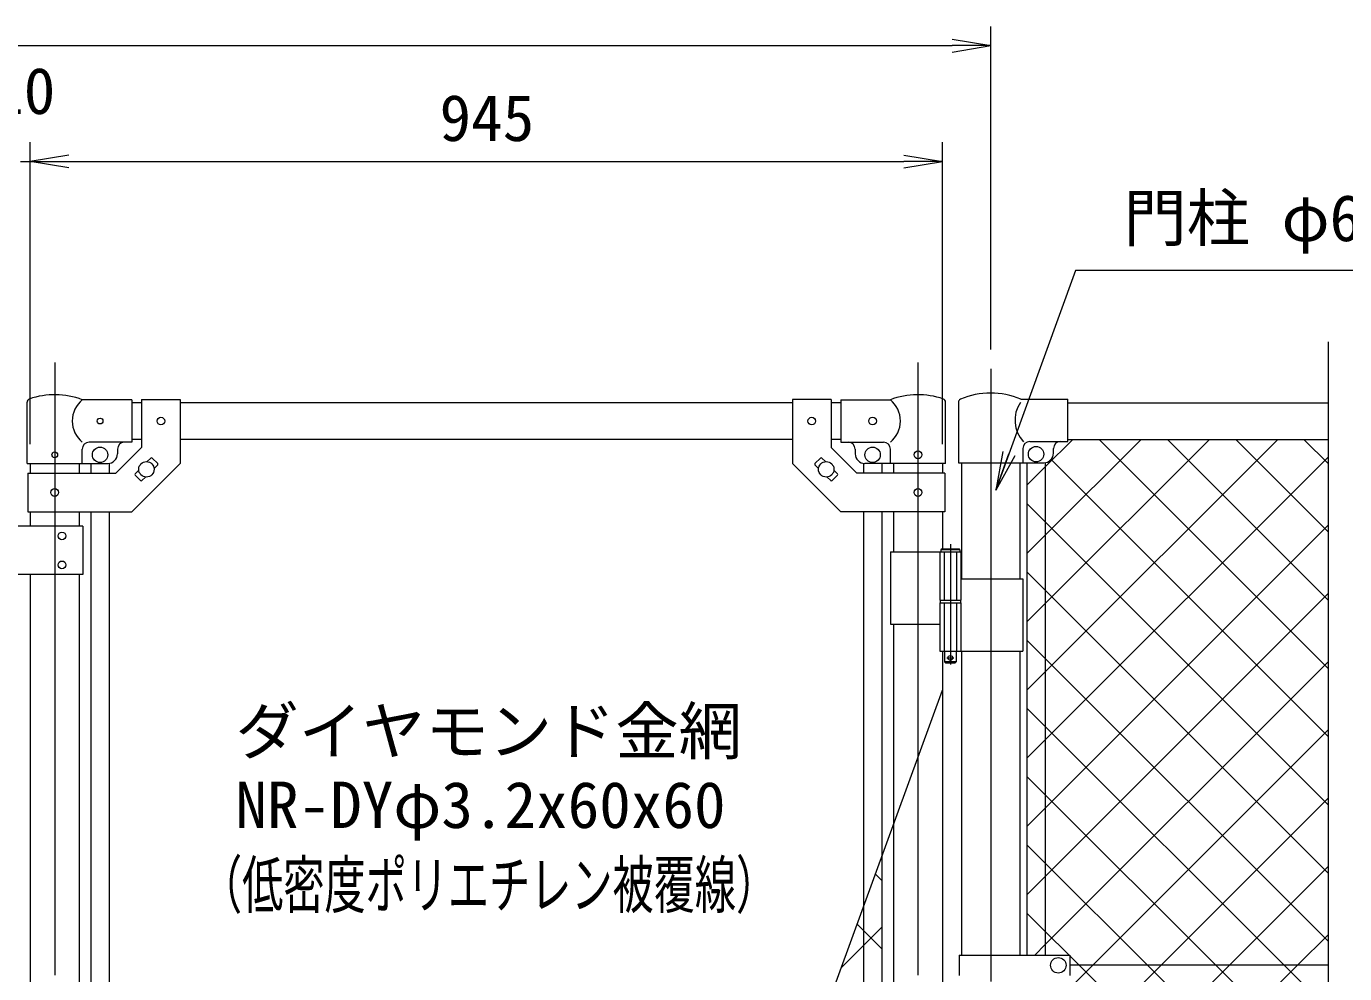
# Model space of a CAD drawing. Units: millimetres, scale not verified. Extents: x -4200 to 4200, y -2970 to 2970.
# Drawn here: x 1243 to 2609, y 670 to 1651 of the extents above; entities that cross this region are included whole.
import ezdxf
from ezdxf.enums import TextEntityAlignment as Align

# ---------------------------------------------------------------- set-up
doc = ezdxf.new("R2010")
doc.units = ezdxf.units.MM
doc.header["$LTSCALE"] = 20
doc.linetypes.add('DASHED', pattern=[7.5, 6, -1.5])
doc.linetypes.add('USER1', pattern=[50.8, 31.75, -6.35, 6.35, -6.35])
for name, color, linetype, lineweight in [('0-1_D-BMK', 2, 'USER1', 13), ('0-2_D-STR1', 1, 'Continuous', 18), ('0-3_D-STR3', 3, 'Continuous', 13), ('0-7_D-STR-DIM', 7, 'Continuous', 9), ('0-8_0', 7, 'Continuous', 9), ('0-9_D-STR2', 7, 'Continuous', 9), ('0-A_D-STR-TXT', 7, 'Continuous', 9), ('0-B_Defpoints', 8, 'Continuous', 18)]:
    doc.layers.add(name, color=color, linetype=linetype, lineweight=lineweight)
doc.styles.add('ＭＳ ゴシック', font='')
doc.styles.get('ＭＳ ゴシック').set_extended_font_data('MS Gothic')

# ---------------------------------------------------------------- blocks, each defined once
blk = doc.blocks.new('_Open')
at = {"layer": '0-8_0'}
blk.add_line((-20, 3.33), (0, 0), dxfattribs=at)
blk.add_lwpolyline([(-20, -3.33), (0, 0), (-20, 0)], dxfattribs=at)

msp = doc.modelspace()

# ---------------------------------------------------------------- linework, layer by layer
at = {"layer": '0-1_D-BMK'}
for p, q in [((1272.39, 1303.1), (1272.39, -535.29)), ((2166.59, 1303.1), (2166.59, -535.29)), ((2241.99, 1296.61), (2241.99, -849.21)), ((2200.15, 1114.79), (2200.15, 989.9)), ((2196.53, 996.87), (2203.78, 996.87))]:
    msp.add_line(p, q, dxfattribs=at)
at = {"layer": '0-2_D-STR1'}
for p, q in [((1362.39, 1261.37), (1352.39, 1261.37)), ((2036.59, 1261.37), (1402.39, 1261.37)), ((2086.59, 1261.37), (2076.59, 1261.37)), ((2321.99, 1261.37), (2591.99, 1261.37)), ((1362.39, 1223.37), (1352.39, 1223.37)), ((2036.59, 1223.37), (1402.39, 1223.37)), ((2086.59, 1223.37), (2076.59, 1223.37)), ((2321.99, 1223.37), (2591.99, 1223.37)), ((1246.99, 1198.37), (1246.99, 1188.32)), ((1297.79, 1198.37), (1297.79, 1188.32)), ((2141.19, 1198.37), (2141.19, 1188.32)), ((2191.99, 1198.37), (2191.99, 1188.32)), ((2211.74, 1199.07), (2211.74, 1078.87)), ((2272.24, 1199.07), (2272.24, 1078.87)), ((1246.99, 1148.32), (1246.99, 1133.32)), ((1297.79, 1148.32), (1297.79, 1133.32)), ((2141.19, 1148.32), (2141.19, 1106.87)), ((2191.99, 1148.32), (2191.99, 1109.87)), ((1246.99, 1083.32), (1246.99, 411.37)), ((1297.79, 1083.32), (1297.79, 411.37)), ((2141.19, 1031.87), (2141.19, 411.37)), ((2191.99, 1003.87), (2191.99, 411.37)), ((2211.74, 1003.87), (2211.74, 688.87)), ((2272.24, 1003.87), (2272.24, 688.87))]:
    msp.add_line(p, q, dxfattribs=at)
at = {"layer": '0-3_D-STR3'}
for p, q in [((1243.84, 1198.37), (1243.84, 1262.06)), ((1352.39, 1264.37), (1300.94, 1264.37)), ((1352.39, 1264.37), (1352.39, 1220.37)), ((1362.39, 1264.57), (1362.39, 1214.89)), ((1362.39, 1264.57), (1402.39, 1264.57)), ((1402.39, 1264.57), (1402.39, 1198.32)), ((2036.59, 1264.57), (2036.59, 1198.32)), ((2076.59, 1264.57), (2036.59, 1264.57)), ((2076.59, 1264.57), (2076.59, 1214.89)), ((2086.59, 1264.37), (2138.04, 1264.37)), ((2086.59, 1264.37), (2086.59, 1220.37)), ((2195.14, 1198.37), (2195.14, 1262.06)), ((2208.59, 1261.92), (2208.59, 1199.07)), ((2273.12, 1265.07), (2321.99, 1265.07)), ((2321.99, 1221.07), (2321.99, 1265.07)), ((1352.39, 1220.37), (1307.94, 1220.37)), ((2086.59, 1220.37), (2131.04, 1220.37)), ((2282.39, 1221.07), (2321.99, 1221.07)), ((1300.94, 1198.37), (1300.94, 1213.37)), ((1335.82, 1188.32), (1362.39, 1214.89)), ((1337.39, 1213.37), (1337.39, 1208.37)), ((1368.27, 1200.27), (1371.99, 1203.98)), ((1373.4, 1203.98), (1379.06, 1198.33)), ((2065.58, 1203.98), (2059.92, 1198.33)), ((2070.71, 1200.27), (2067, 1203.98)), ((2103.16, 1188.32), (2076.59, 1214.89)), ((2101.59, 1213.37), (2101.59, 1208.37)), ((2138.04, 1198.37), (2138.04, 1213.37)), ((2275.39, 1214.07), (2275.39, 1199.07)), ((2306.99, 1209.07), (2306.99, 1214.07)), ((1243.84, 1198.37), (1300.94, 1198.37)), ((1244.69, 1188.32), (1335.82, 1188.32)), ((1244.69, 1188.32), (1244.69, 1148.32)), ((1300.94, 1198.37), (1327.39, 1198.37)), ((1309.89, 1198.37), (1309.89, 1188.32)), ((1328.89, 1198.37), (1328.89, 1188.32)), ((1355.72, 1187.72), (1359.44, 1191.44)), ((1375.34, 1193.2), (1379.06, 1196.91)), ((2063.64, 1193.2), (2059.92, 1196.91)), ((2083.26, 1187.72), (2079.54, 1191.44)), ((2194.29, 1188.32), (2103.16, 1188.32)), ((2110.09, 1198.37), (2110.09, 1188.32)), ((2138.04, 1198.37), (2111.59, 1198.37)), ((2129.09, 1198.37), (2129.09, 1188.32)), ((2195.14, 1198.37), (2138.04, 1198.37)), ((2194.29, 1188.32), (2194.29, 1148.32)), ((2208.59, 1199.07), (2296.99, 1199.07)), ((2279.49, 1199.07), (2279.49, 688.87)), ((2298.49, 1199.07), (2298.49, 688.87)), ((1355.72, 1186.31), (1361.38, 1180.65)), ((1362.8, 1180.65), (1366.51, 1184.37)), ((2076.19, 1180.65), (2072.47, 1184.37)), ((2083.26, 1186.31), (2077.6, 1180.65)), ((1309.89, 1148.32), (1309.89, 413.87)), ((1328.89, 1148.32), (1328.89, 413.87)), ((2110.09, 1148.32), (2110.09, 413.87)), ((2129.09, 1148.32), (2129.09, 413.87)), ((1301.39, 1133.32), (1181.39, 1133.32)), ((1301.39, 1133.32), (1301.39, 1083.32)), ((2138.04, 1106.87), (2138.04, 1031.87)), ((2138.04, 1106.87), (2210.95, 1106.87)), ((2189.35, 1106.87), (2189.35, 1056.87)), ((2210.15, 1108.87), (2190.15, 1108.87)), ((2191.15, 1109.87), (2209.15, 1109.87)), ((2210.15, 1108.87), (2209.15, 1109.87)), ((2210.15, 1108.87), (2210.15, 1106.87)), ((2210.95, 1106.87), (2210.95, 1056.87)), ((1301.39, 1083.32), (1181.39, 1083.32)), ((2210.95, 1078.87), (2275.29, 1078.87)), ((2275.29, 1078.87), (2275.29, 1003.87)), ((2189.35, 1056.87), (2210.95, 1056.87)), ((2189.35, 1053.87), (2210.95, 1053.87)), ((2189.35, 1053.87), (2189.35, 1003.87)), ((2189.65, 1056.87), (2189.65, 1053.87)), ((2189.65, 1053.87), (2210.65, 1053.87)), ((2210.65, 1056.87), (2210.65, 1053.87)), ((2210.95, 1053.87), (2210.95, 1003.87)), ((2138.04, 1031.87), (2189.24, 1031.87)), ((2189.35, 1003.87), (2275.29, 1003.87)), ((2194.15, 1003.87), (2194.15, 992.87)), ((2195.15, 991.87), (2194.15, 992.87)), ((2195.15, 991.87), (2205.15, 991.87)), ((2205.15, 991.87), (2206.15, 992.87)), ((2209.19, 688.87), (2209.19, 667.87)), ((2209.19, 688.87), (2323.99, 688.87)), ((2323.99, 688.87), (2323.99, 667.87)), ((2591.99, 678.37), (2323.99, 678.37))]:
    msp.add_line(p, q, dxfattribs=at)
at = {"layer": '0-3_D-STR3', "linetype": 'DASHED'}
for p, q in [((2193.85, 1106.87), (2193.85, 1056.87)), ((2206.45, 1106.87), (2206.45, 1056.87)), ((2193.85, 1053.87), (2193.85, 1003.87)), ((2206.45, 1053.87), (2206.45, 1003.87))]:
    msp.add_line(p, q, dxfattribs=at)
at = {"layer": '0-3_D-STR3'}
for points in [[(1244.69, 1148.32), (1352.39, 1148.32), (1402.39, 1198.32)], [(2194.29, 1148.32), (2086.59, 1148.32), (2036.59, 1198.32)], [(2191.15, 1109.87), (2190.15, 1108.87), (2190.15, 1106.87)], [(2206.15, 1003.87), (2206.15, 992.87), (2194.15, 992.87)]]:
    msp.add_lwpolyline(points, dxfattribs=at)
for centre, radius in [((1319.39, 1242.37), 3), ((1382.39, 1242.32), 4), ((2056.59, 1242.32), 4), ((2119.59, 1242.37), 4), ((2288.99, 1208.07), 8), ((1272.39, 1207.37), 3), ((1319.39, 1207.37), 8), ((2119.59, 1207.37), 8), ((2166.59, 1207.37), 4), ((1367.39, 1192.32), 8), ((2071.59, 1192.32), 8), ((1272.39, 1168.32), 4), ((2166.59, 1168.32), 4), ((1279.9, 1123.32), 4), ((1279.9, 1093.32), 4), ((2200.15, 996.87), 2.5), ((2311.99, 678.37), 8)]:
    msp.add_circle(centre, radius, dxfattribs=at)
for centre, radius, start, end in [((2241.99, 1191.37), 80, 67.09875, 113.10629), ((1247.14, 1262.06), 3.3, 109.22051, 180), ((1272.39, 1189.64), 80, 69.0916, 109.22051), ((1319.14, 1242.37), 28.55, 129.59418, 230.40582), ((2166.59, 1189.64), 80, 70.77949, 110.9084), ((2119.85, 1242.37), 28.55, 309.59418, 50.40582), ((2191.84, 1262.06), 3.3, 0, 70.77949), ((2211.89, 1261.92), 3.3, 113.10629, 180), ((2300.52, 1243.12), 33.4, 146.35914, 222.2959), ((1307.94, 1213.37), 7, 90, 180), ((1344.39, 1213.37), 7, 90, 180), ((2094.59, 1213.37), 7, 0, 90), ((2131.04, 1213.37), 7, 0, 90), ((2282.39, 1214.07), 7, 90, 180), ((2313.99, 1214.07), 7, 90, 180), ((1327.39, 1208.37), 10, 270, 0), ((1372.69, 1203.28), 1, 45, 135), ((2066.29, 1203.28), 1, 45, 135), ((2111.59, 1208.37), 10, 180, 270), ((2296.99, 1209.07), 10, 270, 0), ((1378.35, 1197.62), 1, 315, 45), ((2060.63, 1197.62), 1, 135, 225), ((1356.43, 1187.01), 1, 135, 225), ((1362.09, 1181.36), 1, 225, 315), ((2076.89, 1181.36), 1, 225, 315), ((2082.55, 1187.01), 1, 315, 45)]:
    msp.add_arc(centre, radius, start, end, dxfattribs=at)
at = {"layer": '0-7_D-STR-DIM'}
for p, q in [((2241.99, 1316.61), (2241.99, 1651.37)), ((281.99, 1631.37), (2201.99, 1631.37)), ((1246.99, 1218.37), (1246.99, 1531.37)), ((1246.99, 1218.37), (1246.99, 1531.37)), ((2191.99, 1218.37), (2191.99, 1531.37)), ((1236.99, 1511.37), (1246.99, 1511.37)), ((1286.99, 1511.37), (2151.99, 1511.37)), ((1286.99, 1511.37), (1326.99, 1511.37)), ((2591.99, 412.02), (2591.99, 1324.37))]:
    msp.add_line(p, q, dxfattribs=at)
at = {"layer": '0-9_D-STR2'}
for p, q in [((2298.49, 1194.74), (2327.12, 1223.37)), ((2298.49, 1124.03), (2397.83, 1223.37)), ((2298.49, 1053.31), (2468.54, 1223.37)), ((2298.49, 982.6), (2539.25, 1223.37)), ((2591.99, 985.73), (2354.35, 1223.37)), ((2591.99, 1056.44), (2425.06, 1223.37)), ((2591.99, 1127.15), (2495.77, 1223.37)), ((2591.99, 1197.86), (2566.48, 1223.37)), ((2298.49, 911.89), (2591.99, 1205.39)), ((2591.99, 915.02), (2304.52, 1202.49)), ((2279.49, 1175.74), (2298.49, 1194.74)), ((2298.49, 1137.81), (2279.49, 1156.81)), ((2591.99, 844.31), (2298.49, 1137.81)), ((2298.49, 841.18), (2591.99, 1134.68)), ((2279.49, 1105.03), (2298.49, 1124.03)), ((2298.49, 1067.1), (2279.49, 1086.1)), ((2591.99, 773.6), (2298.49, 1067.1)), ((2279.49, 1034.31), (2298.49, 1053.31)), ((2298.49, 770.47), (2591.99, 1063.97)), ((2298.49, 996.39), (2279.49, 1015.39)), ((2591.99, 702.89), (2298.49, 996.39)), ((2279.49, 963.6), (2298.49, 982.6)), ((2298.49, 925.68), (2279.49, 944.68)), ((2545.8, 678.37), (2298.49, 925.68)), ((2347.81, 678.37), (2591.99, 922.55)), ((2279.49, 892.89), (2298.49, 911.89)), ((2298.49, 854.96), (2279.49, 873.96)), ((2475.09, 678.37), (2298.49, 854.96)), ((2418.52, 678.37), (2591.99, 851.84)), ((2279.49, 822.18), (2298.49, 841.18)), ((2298.49, 784.25), (2279.49, 803.25)), ((2127.81, 787.3), (2129.09, 788.58)), ((2404.38, 678.37), (2298.49, 784.25)), ((2489.23, 678.37), (2591.99, 781.13)), ((2129.09, 766.14), (2122.51, 772.73)), ((2279.49, 751.47), (2298.49, 770.47)), ((2110.09, 714.43), (2103.64, 720.89)), ((2110.09, 698.87), (2129.09, 717.87)), ((2129.09, 695.43), (2110.09, 714.43)), ((2559.94, 678.37), (2591.99, 710.42)), ((2087.35, 676.13), (2110.09, 698.87)), ((2298.49, 629.05), (2347.81, 678.37)), ((2298.49, 558.34), (2418.52, 678.37)), ((2298.49, 487.63), (2489.23, 678.37)), ((2298.49, 416.92), (2559.94, 678.37)), ((2591.99, 490.75), (2404.38, 678.37)), ((2591.99, 561.46), (2475.09, 678.37)), ((2591.99, 632.18), (2545.8, 678.37))]:
    msp.add_line(p, q, dxfattribs=at)
for points in [[(2287.6, 688.87), (2298.49, 699.76), (2591.99, 993.26)], [(2323.17, 688.87), (2298.49, 713.54), (2279.49, 732.54)], [(2591.99, 420.04), (2333.67, 678.37), (2323.99, 688.04)]]:
    msp.add_lwpolyline(points, dxfattribs=at)
at = {"layer": '0-A_D-STR-TXT'}
msp.add_lwpolyline([(2862.89, 1398.46), (2329.73, 1398.46), (2247.8, 1172.73)], dxfattribs=at)
at = {"layer": '0-B_Defpoints'}
msp.add_line((1663.41, -488.63), (2191.99, 963.64), dxfattribs=at)

# ---------------------------------------------------------------- block references
at = {"layer": '0-7_D-STR-DIM', "xscale": 2, "yscale": 2}
for p in [(2241.99, 1631.37), (2191.99, 1511.37)]:
    msp.add_blockref('_Open', p, dxfattribs=at)
at = {"layer": '0-7_D-STR-DIM', "xscale": 2, "yscale": 2, "rotation": 180}
msp.add_blockref('_Open', (1246.99, 1511.37), dxfattribs=at)
msp.add_blockref('_Open', (1246.99, 1511.37), dxfattribs=at)
at = {"layer": '0-A_D-STR-TXT', "xscale": 2, "yscale": 2, "rotation": 250.05227}
msp.add_blockref('_Open', (2247.12, 1170.85), dxfattribs=at)

# ---------------------------------------------------------------- texts
at = {"layer": '0-7_D-STR-DIM', "style": 'ＭＳ ゴシック'}
for s, p in [('10', (1207.59, 1546.12)), ('945', (1671.02, 1518.12))]:
    msp.add_text(s, height=48.09, dxfattribs=at).set_placement(p, align=Align.BOTTOM_LEFT)
at = {"layer": '0-A_D-STR-TXT', "style": 'ＭＳ ゴシック'}
for s, p in [('門柱 φ60.5x2.3', (2379.38, 1414.35)), ('ダイヤモンド金網', (1459.59, 882.62)), ('NR-DYφ3.2x60x60', (1459.59, 806.18))]:
    msp.add_text(s, height=48.09, dxfattribs=at).set_placement(p, align=Align.BOTTOM_LEFT)
at = {"layer": '0-A_D-STR-TXT', "style": 'ＭＳ ゴシック', "width": 0.65}
msp.add_text('（低密度ポリエチレン被覆線）', height=48.09, dxfattribs=at).set_placement((1423.86, 723.38), align=Align.BOTTOM_LEFT)

doc.saveas('drawing.dxf')
